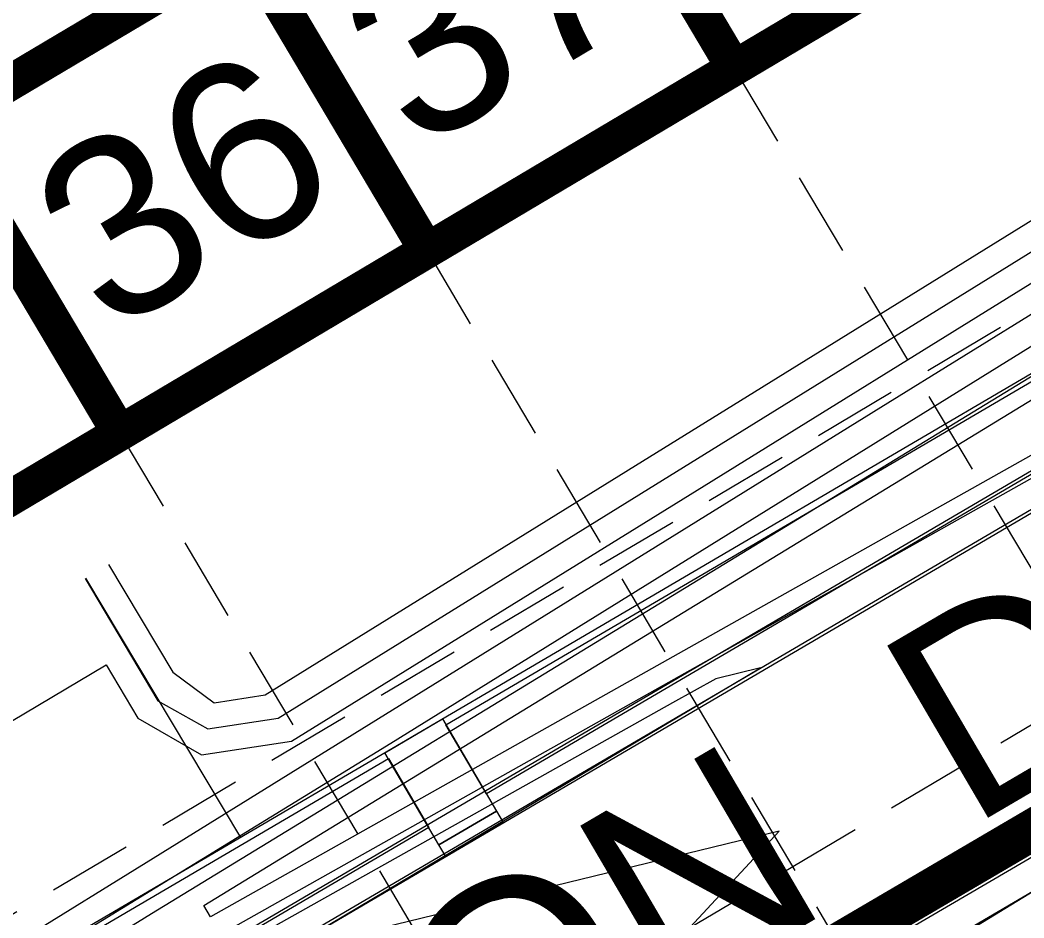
# Model space of a CAD drawing. Header units: inches. Extents: x 2527773 to 2531821, y 6906669 to 6910268.
# Drawn here: x 2529446.7 to 2529597.2, y 6909380.2 to 6909514.7 of the extents above; entities that cross this region are included whole.
import ezdxf
from ezdxf.enums import TextEntityAlignment as Align

# ---------------------------------------------------------------- set-up
doc = ezdxf.new("R2010")
doc.units = ezdxf.units.IN
doc.header["$MEASUREMENT"] = 0
doc.linetypes.add('DASHED', pattern=[0.2286, 0.1524, -0.0762])
doc.linetypes.add('HIDDEN', pattern=[0.009525, 0.00635, -0.003175])
for name, color, linetype, lineweight in [('50-Stm Txt', 253, 'Continuous', 13), ('CE-SITE-25128 - a-paving', 251, 'Continuous', 0), ('CE-xutil-25128 - 34-St_ Structs', 253, 'Continuous', 13), ('CE-xutil-25128 - 57-Hatch2', 253, 'Continuous', 13), ('Level 13', 7, 'Continuous', 0), ('ROAD-NAME', 7, 'Continuous', 30)]:
    doc.layers.add(name, color=color, linetype=linetype, lineweight=lineweight)
for name, color, linetype in [('BASE', 7, 'Continuous'), ('GRID', 254, 'HIDDEN'), ('LIMITS OF DISTURBANCE', 1, 'HIDDEN')]:
    doc.layers.add(name, color=color, linetype=linetype)
doc.styles.get("Standard").update_dxf_attribs({"font": 'ARIAL.TTF'})

msp = doc.modelspace()

# ---------------------------------------------------------------- hatches: boundary and pattern name
at = {"layer": 'CE-xutil-25128 - 34-St_ Structs', "linetype": 'Continuous'}
h = msp.add_hatch(dxfattribs=at)
h.set_pattern_fill('GRAVEL', color=256, style=0)
h.set_pattern_definition([(129.96, (2527079.4, 6910047.1), (150361.5, -182959.5), [1683.7, -334309.2]), (80.494, (2525998, 6911337.7), (-7020.9, -26916.6), [1541.3, -305670.6]), (28.105, (2526252.5, 6912857.8), (-328138.95, -173140.3), [1582, -408417.7]), (-20.42, (2527648, 6913603), (231435.2, -89115), [1564.3, -273661]), (-64.46, (2529114, 6913057.2), (19474.3, -33827.5), [1237, -253531.7]), (250.27, (2529647.1, 6911941), (-7020.9, -26916.6), [1533, -305679]), (213.56, (2529129.6, 6910498), (-308664.7, -206967.8), [985.1, -409629.8]), (175.85, (2528308.6, 6909953.5), (-139496.4, 7638), [1232.5, -305060]), (96.87, (2526434, 6915985), (5432.5, -87660.8), [1948.6, -147530.3]), (70.267, (2526200.8, 6917919.7), (-7020.87, -26916.6), [1667.5, -305544.4]), (30.83, (2526764, 6919490), (-7020, -26917), [1086, -37947]), (-14.62, (2527696, 6920046), (19474, -33828), [1332, -26050]), (-52.933, (2528984.4, 6919709.6), (84917.87, -108393.53), [1952, -312127.5]), (-78.41, (2530161, 6918152), (19474, -33828), [2072, -59936]), (-99.506, (2530577, 6916122.6), (-7020.9, -26916.6), [1741.5, -305470.3]), (216.02, (2530289.4, 6914405), (-141084.8, -106939.4), [1278.3, -214593]), (170.66, (2529255.5, 6913653.2), (-271972, 42192.6), [1394, -301085.5]), (131.27, (2527880, 6913879.5), (45969, -40738.5), [1499, -97712.4]), (114.228, (2526891.1, 6915006.3), (90350.4, -196054.3), [1166.4, -391719.5]), (129.963, (2518510.5, 6916246), (150361.5, -182959.53), [1683.1, -334309.8]), (80.494, (2517429.4, 6917536.2), (-7020.87, -26916.6), [1541, -305671]), (28.105, (2517683.9, 6919056), (-328138.95, -173140.29), [1582, -408417.6]), (-19.896, (2519079.3, 6919801.2), (257930.3, -96025.84), [1564.4, -300915]), (-65.258, (2520550.4, 6919268.8), (70876.1, -162226.8), [1246.6, -214624.8]), (250.267, (2521072.1, 6918136.6), (-7020.87, -26916.6), [1527.8, -305684]), (213.557, (2520556.3, 6916698.5), (-308664.7, -206967.82), [982.3, -409632.6]), (175.846, (2519737.7, 6916155.5), (-139496.44, 7638), [1229.8, -305062.9]), (129.963, (2515367.5, 6937838.6), (150361.48, -182959.53), [1682.7, -334310.2]), (80.494, (2514286.7, 6939128.3), (-7020.87, -26916.61), [1541.2, -305670.7]), (28.105, (2514541.3, 6940648.3), (-328138.95, -173140.29), [1581.3, -408418.3]), (-19.896, (2515936, 6941393.3), (257930.3, -96025.84), [1564, -300915.5]), (-65.258, (2517406.7, 6940861), (70876.14, -162226.76), [1247.3, -214624]), (250.267, (2517928.7, 6939728.2), (-7020.87, -26916.61), [1526.9, -305685]), (213.557, (2517413.2, 6938291), (-308664.7, -206967.82), [982.1, -409632.8]), (175.846, (2516594.7, 6937748.1), (-139496.44, 7638), [1229.7, -305063]), (129.963, (2528611.5, 6936140.8), (150361.48, -182959.53), [1009.8, -334983.1]), (80.494, (2527963, 6936914.8), (-7020.87, -26916.61), [925, -306287]), (28.105, (2528115.7, 6937827), (-328138.95, -173140.29), [949.7, -409049.9]), (-20.42, (2528953.4, 6938274.4), (231435.18, -89114.92), [937.8, -274287.5]), (-64.464, (2529832.3, 6937947.2), (19474.25, -33827.54), [742, -254026.6]), (250.267, (2530152.2, 6937277.6), (-7020.87, -26916.61), [919.6, -306292.3]), (213.557, (2529841.7, 6936412), (-308664.7, -206967.82), [591.4, -410023.5]), (175.846, (2529349, 6936085), (-139496.44, 7638), [738.7, -305554]), (129.963, (2530166.2, 6919858.7), (150361.5, -182959.53), [1683.1, -334309.8]), (80.494, (2529085, 6921148.7), (-7020.87, -26916.6), [1541.6, -305670.2]), (28.105, (2529339.7, 6922669.2), (-328138.95, -173140.29), [1581.6, -408418]), (-19.896, (2530734.8, 6923414.3), (257930.3, -96025.84), [1564.8, -300914.6]), (-65.258, (2532206.2, 6922881.7), (70876.1, -162226.8), [1247, -214624.5]), (250.267, (2532728, 6921749.3), (-7020.87, -26916.6), [1528, -305683.9]), (213.557, (2532212.2, 6920311), (-308664.7, -206967.82), [982.4, -409632.5]), (175.846, (2531393.5, 6919768), (-139496.44, 7638), [1229.7, -305063]), (129.963, (2522545.7, 6916300), (150361.5, -182959.53), [1683.7, -334309.2]), (80.494, (2521464.2, 6917590.5), (-7020.87, -26916.6), [1541.3, -305670.6]), (28.105, (2521718.7, 6919110.6), (-328138.95, -173140.3), [1582, -408417.7]), (-20.42, (2523114, 6919855.8), (231435.2, -89114.9), [1564.3, -273661]), (-64.464, (2524580.2, 6919310), (19474.25, -33827.5), [1237, -253531.7]), (250.267, (2525113.4, 6918193.8), (-7020.87, -26916.6), [1533, -305679]), (213.557, (2524595.8, 6916750.9), (-308664.7, -206967.82), [985.1, -409629.8]), (175.846, (2523774.9, 6916206.3), (-139496.44, 7638), [1232.6, -305060]), (129.963, (2518193.8, 6920119.7), (150361.48, -182959.53), [1683.7, -334309.2]), (80.494, (2517112.4, 6921410.2), (-7020.87, -26916.6), [1540.6, -305671.3]), (28.105, (2517366.8, 6922929.6), (-328138.95, -173140.29), [1582.3, -408417.2]), (-19.896, (2518762.5, 6923675), (257930.3, -96025.84), [1564, -300915.5]), (-65.258, (2520233, 6923142.8), (70876.1, -162226.76), [1246.8, -214624.6]), (250.267, (2520755, 6922010.4), (-7020.87, -26916.6), [1528, -305684]), (213.557, (2520239, 6920572.2), (-308664.7, -206967.82), [982.3, -409632.5]), (175.846, (2519420.4, 6920029.2), (-139496.44, 7638), [1229.8, -305062.8]), (129.963, (2531371.7, 6924706), (150361.48, -182959.53), [1683.1, -334309.8]), (80.494, (2530290.7, 6925996), (-7020.87, -26916.6), [1541.6, -305670.2]), (28.105, (2530545.3, 6927516.5), (-328138.95, -173140.29), [1581.6, -408418]), (-19.896, (2531940.4, 6928261.6), (257930.3, -96025.84), [1564.8, -300914.6]), (-65.258, (2533411.8, 6927729), (70876.14, -162226.76), [1247, -214624.5]), (250.267, (2533933.7, 6926596.6), (-7020.87, -26916.6), [1528, -305683.9]), (213.557, (2533417.7, 6925158.3), (-308664.7, -206967.82), [982.4, -409632.5]), (175.846, (2532599, 6924615.3), (-139496.44, 7638), [1229.7, -305063]), (40.813, (2525242.7, 6929439.5), (-74052.83, -66928), [1948.5, -335864.3]), (14.373, (2526717.5, 6930713), (-60011.1, -13094.77), [1671.3, -342678.3]), (-25.084, (2528336.5, 6931128), (125454.7, -61471.23), [1098.4, -305194.3]), (-71.345, (2529331, 6930662), (19474.3, -33827.5), [1348, -98468]), (250.267, (2529762.4, 6929385.2), (-7020.87, -26916.6), [1956, -305256]), (226.024, (2529102, 6927544), (-40536.85, -46922.3), [2066.7, -221343.4]), (199.49, (2527667, 6926057), (-60011, -13094.8), [1748, -97464]), (165.38, (2526020, 6925474), (19474, -33828), [1197, -26185]), (112.818, (2524861.2, 6925775.8), (70876.14, -162226.76), [1412.1, -313890]), (75.38, (2524314, 6927077), (19474, -33828), [1485, -26332]), (58.929, (2524688.4, 6928514.5), (-47557.7, -73838.9), [1164.2, -288883]), (96.872, (2521109, 6923005.4), (5432.5, -87660.8), [1948, -147531]), (70.267, (2520876, 6924939.3), (-7020.87, -26916.6), [1668.1, -305543.8]), (30.83, (2521440, 6926510), (-7020, -26917), [1085, -37947]), (-14.62, (2522370, 6927066), (19474, -33828), [1331, -26050]), (-52.933, (2523659.6, 6926729.7), (84917.87, -108393.53), [1952, -312127.6]), (-78.41, (2524836, 6925172), (19474, -33827.5), [2072, -59935]), (-99.506, (2525252.3, 6923142), (-7020.87, -26916.6), [1741, -305471]), (216.02, (2524964.8, 6921425), (-141084.8, -106939.4), [1279, -214592.5]), (170.657, (2523930.3, 6920673), (-271972, 42192.6), [1393.6, -301085.8]), (131.27, (2522555, 6920899), (45969.4, -40738.5), [1499.6, -97712]), (114.228, (2521566, 6922026.3), (90350.39, -196054.3), [1166, -391720]), (7.496, (2531953.5, 6936781), (-86506.2, -6183.8), [1948, -145832]), (-19.896, (2533885, 6937035.2), (257930.3, -96025.84), [1677.4, -300802]), (-57.343, (2535462.4, 6936464.4), (19474.25, -33827.54), [1093.7, -408905.8]), (255.38, (2536053, 6935544), (-33516, -20006), [1365, -26452]), (216.534, (2535708, 6934223), (-174600.77, -126945.06), [1971.6, -390914.3]), (192.31, (2534124, 6933049), (-33516, -20006), [2074.5, -59349]), (165.38, (2532097, 6932607), (19474, -33828), [1755, -25627]), (131.272, (2530399, 6933050), (45969.4, -40738.5), [1198, -98014]), (80.494, (2529609, 6933950.2), (-7020.87, -26916.61), [1406.1, -305805.8]), (42.107, (2529841, 6935337), (-33516, -20005.7), [1503, -98312.7]), (23.695, (2530956.3, 6936344.8), (-160559.04, -73111.84), [1174.6, -312905]), (129.963, (2531342.7, 6928594), (150361.48, -182959.53), [1683.3, -334309.6]), (80.494, (2530261.5, 6929884.2), (-7020.87, -26916.6), [1540.9, -305671]), (28.105, (2530516, 6931403.9), (-328138.95, -173140.29), [1582.1, -408417.5]), (-19.896, (2531911.5, 6932149.2), (257930.3, -96025.84), [1563.8, -300915.6]), (-65.258, (2533382, 6931617), (70876.14, -162226.76), [1247.3, -214624]), (250.267, (2533904, 6930484.2), (-7020.87, -26916.6), [1527.5, -305684.4]), (213.557, (2533388.2, 6929046.4), (-308664.7, -206967.82), [982.6, -409632.3]), (175.846, (2532569.4, 6928503.3), (-139496.44, 7638), [1230, -305062.6]), (7.496, (2521724, 6915664), (-86506.2, -6183.8), [1948, -145832]), (-19.896, (2523655.6, 6915918), (257930.3, -96025.84), [1677.4, -300802]), (-57.343, (2525232.9, 6915347), (19474.25, -33827.54), [1093.7, -408905.8]), (255.38, (2525823, 6914426), (-33516, -20006), [1365, -26452]), (216.534, (2525478.6, 6913105.6), (-174600.8, -126945.06), [1971.6, -390914.3]), (192.31, (2523894, 6911932), (-33516, -20006), [2074, -59349]), (165.38, (2521868, 6911490), (19474, -33828), [1755, -25626]), (131.27, (2520170, 6911933), (45969.4, -40738.5), [1197, -98014.6]), (80.494, (2519380, 6912832.6), (-7020.87, -26916.6), [1406.3, -305805.6]), (42.11, (2519612, 6914219.6), (-33516, -20005.7), [1503, -98313]), (23.695, (2520727.5, 6915227.4), (-160559.04, -73111.84), [1174.6, -312905]), (129.963, (2522511.7, 6928881.6), (150361.48, -182959.53), [1683.3, -334309.6]), (80.494, (2521430.5, 6930171.8), (-7020.87, -26916.6), [1540.8, -305671]), (28.105, (2521685, 6931691.5), (-328138.95, -173140.29), [1581.6, -408418]), (-20.42, (2523080, 6932436.5), (231435.18, -89114.92), [1564.1, -273661.2]), (-64.464, (2524546, 6931890.8), (19474.25, -33827.54), [1237, -253531.8]), (250.267, (2525079.1, 6930774.7), (-7020.87, -26916.6), [1532.2, -305679.7]), (213.557, (2524561.8, 6929332.5), (-308664.7, -206967.82), [985.1, -409629.8]), (175.846, (2523741, 6928788), (-139496.44, 7638), [1232, -305060.7]), (129.963, (2516316.6, 6913252.6), (150361.5, -182959.53), [1682.7, -334310.2]), (80.494, (2515235.8, 6914542.3), (-7020.87, -26916.6), [1541.2, -305670.7]), (28.105, (2515490.3, 6916062.3), (-328138.95, -173140.29), [1581.3, -408418.3]), (-19.896, (2516885.2, 6916807.3), (257930.3, -96025.84), [1564.6, -300914.8]), (-65.258, (2518356.4, 6916274.8), (70876.1, -162226.8), [1246.8, -214624.7]), (250.267, (2518878.2, 6915142.5), (-7020.87, -26916.6), [1528, -305684]), (213.557, (2518362.4, 6913704.2), (-308664.7, -206967.82), [982.3, -409632.6]), (175.846, (2517543.7, 6913161.2), (-139496.44, 7638), [1229.7, -305063]), (129.963, (2511758.2, 6914721.3), (150361.48, -182959.53), [1683.7, -334309.2]), (80.494, (2510676.8, 6916011.9), (-7020.87, -26916.6), [1540.6, -305671.3]), (28.105, (2510931.2, 6917531.3), (-328138.95, -173140.29), [1582.4, -408417.2]), (-19.896, (2512327, 6918276.7), (257930.3, -96025.84), [1564, -300915.5]), (-65.258, (2513797.5, 6917744.5), (70876.14, -162226.76), [1246.8, -214624.6]), (250.267, (2514319.4, 6916612), (-7020.87, -26916.6), [1528, -305684]), (213.557, (2513803.5, 6915174), (-308664.7, -206967.82), [982.4, -409632.5]), (175.846, (2512984.8, 6914631), (-139496.44, 7638), [1229.8, -305062.8]), (7.496, (2517520.6, 6933889), (-86506.2, -6183.8), [1948, -145832.3]), (-19.896, (2519451.8, 6934143.2), (257930.3, -96025.84), [1677.7, -300801.7]), (-57.343, (2521029.4, 6933572.3), (19474.25, -33827.54), [1094.1, -408905.5]), (255.38, (2521620, 6932650), (-33516, -20006), [1365, -26452]), (216.534, (2521275.3, 6931330.2), (-174600.77, -126945.06), [1971.2, -390914.7]), (192.31, (2519691, 6930157), (-33516, -20006), [2075, -59348]), (165.38, (2517664, 6929714), (19474, -33828), [1755, -25627]), (131.272, (2515966, 6930157), (45969.4, -40738.5), [1198, -98014]), (80.494, (2515175.9, 6931057.5), (-7020.87, -26916.61), [1406.1, -305805.8]), (42.107, (2515408, 6932444), (-33516, -20005.7), [1503, -98312.7]), (23.695, (2516523.2, 6933452.2), (-160559.04, -73111.84), [1174.6, -312905]), (129.963, (2509529.7, 6928594.6), (150361.48, -182959.53), [1683.3, -334309.6]), (80.494, (2508448.6, 6929884.7), (-7020.87, -26916.61), [1540.8, -305671]), (28.105, (2508703, 6931404.4), (-328138.95, -173140.29), [1582.1, -408417.5]), (-19.896, (2510098.6, 6932149.7), (257930.3, -96025.84), [1563.7, -300915.7]), (-65.258, (2511569, 6931617.6), (70876.14, -162226.76), [1246.7, -214624.7]), (250.267, (2512090.8, 6930485.3), (-7020.87, -26916.61), [1527.8, -305684]), (213.557, (2511575, 6929047.2), (-308664.7, -206967.82), [981.8, -409633]), (175.846, (2510756.7, 6928504.4), (-139496.44, 7638), [1230.2, -305062.5]), (7.496, (2512611.5, 6923016.6), (-86506.2, -6183.8), [1948, -145832]), (-19.896, (2514543, 6923270.8), (257930.3, -96025.84), [1677.4, -300802]), (-57.343, (2516120.3, 6922700), (19474.25, -33827.54), [1094.3, -408905.3]), (255.38, (2516710, 6921780), (-33516, -20006), [1364, -26453]), (216.534, (2516366.4, 6920458.4), (-174600.77, -126945.06), [1970.8, -390915]), (192.31, (2514783, 6919285), (-33516, -20006), [2075, -59348]), (165.38, (2512756, 6918843), (19474, -33828), [1755, -25626]), (131.272, (2511057, 6919286), (45969.4, -40738.5), [1197, -98015]), (80.494, (2510267.6, 6920185.5), (-7020.87, -26916.6), [1406.2, -305805.7]), (42.107, (2510500, 6921572.4), (-33516, -20005.7), [1503, -98312.7]), (23.695, (2511615, 6922580.2), (-160559.04, -73111.84), [1174.6, -312905]), (7.496, (2519819, 6939220.7), (-86506.2, -6183.84), [1948, -145832.3]), (-19.896, (2521750.3, 6939474.9), (257930.3, -96025.84), [1677.7, -300801.7]), (-57.343, (2523327.8, 6938904), (19474.25, -33827.54), [1093.7, -408906]), (255.38, (2523918, 6937983), (-33516, -20006), [1365, -26453]), (216.534, (2523573.6, 6936662.7), (-174600.77, -126945.06), [1971.5, -390914.3]), (192.31, (2521990, 6935489), (-33516, -20005.7), [2074.4, -59349]), (165.38, (2519963, 6935047), (19474, -33828), [1755, -25627]), (131.272, (2518265, 6935490), (45969.4, -40738.5), [1198, -98014]), (80.494, (2517474.6, 6936390), (-7020.87, -26916.61), [1405.4, -305806.5]), (42.107, (2517707, 6937776), (-33516, -20005.7), [1503.6, -98312]), (23.695, (2518822.1, 6938784.1), (-160559.04, -73111.84), [1174.4, -312905]), (96.872, (2505639, 6918688), (5432.5, -87660.8), [1948, -147531]), (70.267, (2505406.1, 6920622), (-7020.87, -26916.61), [1668, -305543.8]), (33.557, (2505969.3, 6922192.1), (-308664.7, -206967.82), [1084.9, -409530]), (-14.62, (2506873, 6922792), (19474, -33828), [1369, -26012]), (-53.72, (2508198.4, 6922446), (19474.25, -33827.5), [1974, -174447.7]), (-78.414, (2509366, 6920855), (19474, -33827.5), [2072, -59936]), (-99.506, (2509782.4, 6918825.5), (-7020.87, -26916.6), [1741.6, -305470.3]), (216.02, (2509494.8, 6917108), (-141084.8, -106939.4), [1278.8, -214592.6]), (170.657, (2508460.4, 6916355.8), (-271972.02, 42192.62), [1393.6, -301085.8]), (131.272, (2507085, 6916582), (45969.4, -40738.5), [1500, -97711.6]), (114.228, (2506095.8, 6917709.5), (90350.39, -196054.3), [1166.3, -391719.5]), (129.963, (2513215.9, 6932930), (150361.48, -182959.53), [1683.3, -334309.6]), (80.494, (2512134.7, 6934220.2), (-7020.87, -26916.61), [1540.8, -305671]), (28.105, (2512389.2, 6935739.8), (-328138.95, -173140.29), [1581.6, -408418]), (-20.42, (2513784.3, 6936485), (231435.18, -89114.92), [1564.1, -273661.2]), (-64.464, (2515250, 6935939.2), (19474.25, -33827.54), [1237, -253531.8]), (250.267, (2515783.3, 6934823.1), (-7020.87, -26916.61), [1532.2, -305679.7]), (213.557, (2515266, 6933381), (-308664.7, -206967.82), [985.1, -409629.8]), (175.846, (2514445, 6932836.4), (-139496.44, 7638), [1232.6, -305060]), (96.872, (2511693, 6925954), (5432.5, -87660.8), [1948, -147531]), (70.267, (2511459.8, 6927888.1), (-7020.87, -26916.61), [1668.1, -305543.8]), (30.83, (2512023, 6929458), (-7021, -26917), [1085, -37947]), (-14.62, (2512955, 6930015), (19474, -33828), [1331, -26050]), (-52.933, (2514243.3, 6929678.5), (84917.87, -108393.53), [1952, -312127.6]), (-78.414, (2515420, 6928121), (19474, -33827.5), [2072, -59935]), (-99.506, (2515836, 6926091), (-7020.87, -26916.6), [1741, -305471]), (216.02, (2515548.5, 6924374), (-141084.8, -106939.4), [1279, -214592.5]), (170.657, (2514514, 6923621.8), (-271972.02, 42192.62), [1393.6, -301085.8]), (131.272, (2513139, 6923848), (45969.4, -40738.5), [1499.6, -97712]), (114.228, (2512149.8, 6924975.1), (90350.39, -196054.3), [1166.5, -391719.4]), (129.963, (2506916.1, 6924282.4), (150361.48, -182959.53), [1683.7, -334309.2]), (80.494, (2505834.7, 6925573), (-7020.87, -26916.61), [1540.6, -305671.3]), (28.105, (2506089.1, 6927092.4), (-328138.95, -173140.29), [1582.3, -408417.2]), (-19.896, (2507484.9, 6927837.8), (257930.3, -96025.84), [1564, -300915.5]), (-65.258, (2508955.4, 6927305.6), (70876.14, -162226.76), [1246.8, -214624.6]), (250.267, (2509477.3, 6926173.2), (-7020.87, -26916.61), [1528, -305684]), (213.557, (2508961.4, 6924735), (-308664.7, -206967.82), [982.3, -409632.5]), (175.846, (2508142.8, 6924192), (-139496.44, 7638), [1229.8, -305062.8]), (129.963, (2508996.7, 6933089.2), (150361.48, -182959.53), [1683.3, -334309.6]), (80.494, (2507915.6, 6934379.4), (-7020.87, -26916.61), [1540.8, -305671]), (28.105, (2508170, 6935899), (-328138.95, -173140.29), [1581.6, -408418]), (-20.42, (2509565.2, 6936644.2), (231435.18, -89114.92), [1564.1, -273661.2]), (-64.464, (2511031, 6936098.4), (19474.25, -33827.54), [1237, -253531.8]), (250.267, (2511564.2, 6934982.4), (-7020.87, -26916.61), [1532.2, -305679.7]), (213.557, (2511046.9, 6933540.2), (-308664.7, -206967.82), [985.6, -409629.2]), (175.846, (2510225.5, 6932995.3), (-139496.44, 7638), [1232.2, -305060.4]), (129.963, (2503979.9, 6916528.5), (150361.48, -182959.53), [1010.4, -334982.6]), (80.494, (2503331, 6917303), (-7020.87, -26916.61), [924.5, -306287.3]), (28.105, (2503483.6, 6918214.7), (-328138.95, -173140.29), [949, -409050.6]), (-19.896, (2504320.7, 6918661.8), (257930.3, -96025.84), [938.7, -301540.7]), (-65.258, (2505203.4, 6918342.3), (70876.14, -162226.76), [748.3, -215123.2]), (250.267, (2505516.6, 6917662.8), (-7020.87, -26916.61), [916.7, -306295.2]), (213.557, (2505207.1, 6916799.9), (-308664.7, -206967.82), [589.5, -410025.4]), (175.846, (2504715.9, 6916474), (-139496.44, 7638), [737.9, -305554.8]), (129.963, (2509535.5, 6922597), (150361.48, -182959.53), [1009.8, -334983.1]), (80.494, (2508887, 6923371), (-7020.87, -26916.61), [925, -306287]), (28.105, (2509039.7, 6924283.2), (-328138.95, -173140.29), [949.7, -409049.9]), (-20.42, (2509877.4, 6924730.5), (231435.18, -89114.92), [937.8, -274287.5]), (-64.464, (2510756.3, 6924403.3), (19474.25, -33827.54), [742, -254026.6]), (250.267, (2511076.2, 6923733.7), (-7020.87, -26916.6), [919.6, -306292.3]), (213.557, (2510765.7, 6922868.1), (-308664.7, -206967.82), [591.4, -410023.5]), (175.846, (2510273, 6922541.2), (-139496.44, 7638), [738.7, -305554]), (129.963, (2515378.4, 6917104.5), (150361.48, -182959.53), [1009.8, -334983.1]), (80.494, (2514729.9, 6917878.4), (-7020.87, -26916.6), [925, -306287]), (28.105, (2514882.6, 6918790.6), (-328138.95, -173140.29), [949.7, -409049.9]), (-20.42, (2515720.3, 6919238), (231435.18, -89114.9), [937.8, -274287.5]), (-64.464, (2516599.2, 6918910.8), (19474.25, -33827.54), [742, -254026.6]), (250.267, (2516919, 6918241.2), (-7020.87, -26916.6), [919.6, -306292.3]), (213.557, (2516608.6, 6917375.6), (-308664.7, -206967.82), [591.4, -410023.5]), (175.846, (2516115.8, 6917048.7), (-139496.44, 7638), [738.7, -305554]), (129.963, (2526678.7, 6921150.7), (150361.5, -182959.53), [1683.3, -334309.6]), (80.494, (2525597.6, 6922441), (-7020.87, -26916.6), [1540.8, -305671]), (28.105, (2525852, 6923960.6), (-328138.95, -173140.29), [1581.6, -408418]), (-20.42, (2527247, 6924705.6), (231435.2, -89114.9), [1564.1, -273661.2]), (-64.464, (2528713, 6924160), (19474.25, -33827.54), [1237, -253531.8]), (250.267, (2529246.2, 6923043.8), (-7020.87, -26916.6), [1532.2, -305679.7]), (213.557, (2528728.9, 6921601.6), (-308664.7, -206967.82), [985.1, -409629.8]), (175.846, (2527908, 6921057), (-139496.44, 7638), [1232.6, -305060]), (129.963, (2528508.3, 6924351), (150361.48, -182959.53), [1010.4, -334982.6]), (80.494, (2527859.4, 6925125.3), (-7020.87, -26916.6), [924.5, -306287.3]), (28.105, (2528012, 6926037.2), (-328138.95, -173140.29), [949, -409050.6]), (-19.896, (2528849.2, 6926484.3), (257930.3, -96025.84), [938.7, -301540.7]), (-65.258, (2529732, 6926164.8), (70876.1, -162226.76), [748.3, -215123]), (250.267, (2530045, 6925485.2), (-7020.87, -26916.6), [916.7, -306295.2]), (213.557, (2529735.5, 6924622.3), (-308664.7, -206967.82), [589.5, -410025.4]), (175.846, (2529244.3, 6924296.5), (-139496.44, 7638), [737.9, -305554.8]), (96.872, (2523880.4, 6934103), (5432.5, -87660.8), [1948, -147531]), (70.267, (2523647.4, 6936037), (-7020.87, -26916.61), [1668, -305543.8]), (33.557, (2524210.6, 6937607.2), (-308664.7, -206967.82), [1084.9, -409530]), (-14.62, (2525115, 6938207), (19474, -33828), [1369, -26012]), (-53.72, (2526439.6, 6937861.3), (19474.25, -33827.54), [1974, -174447.7]), (-78.414, (2527608, 6936270), (19474, -33827.5), [2072, -59936]), (-99.506, (2528023.6, 6934240.6), (-7020.87, -26916.61), [1741.6, -305470.3]), (216.02, (2527736, 6932523), (-141084.8, -106939.37), [1278.8, -214592.6]), (170.657, (2526701.7, 6931771), (-271972.02, 42192.62), [1393.6, -301085.8]), (131.272, (2525326.6, 6931997), (45969.4, -40738.5), [1500, -97711.6]), (114.228, (2524337, 6933124.6), (90350.39, -196054.3), [1166.3, -391719.5]), (40.813, (2516923, 6927971.8), (-74052.83, -66928), [1948.5, -335864.3]), (14.373, (2518397.7, 6929245.3), (-60011.1, -13094.77), [1671.3, -342678.3]), (-25.084, (2520016.7, 6929660.2), (125454.7, -61471.23), [1098.4, -305194.3]), (-71.345, (2521011.5, 6929194.6), (19474.3, -33827.5), [1348, -98468]), (250.267, (2521442.6, 6927917.6), (-7020.87, -26916.6), [1956, -305256]), (226.024, (2520782.2, 6926076.5), (-40536.85, -46922.3), [2066.7, -221343.4]), (199.49, (2519347, 6924589), (-60011, -13094.8), [1748, -97464]), (165.38, (2517700, 6924006), (19474, -33828), [1197, -26185]), (112.818, (2516541.5, 6924308.1), (70876.14, -162226.76), [1412.1, -313890]), (75.38, (2515994, 6925610), (19474, -33828), [1485, -26332]), (58.929, (2516368.7, 6927046.9), (-47557.7, -73838.92), [1164.2, -288883])])
h.paths.add_polyline_path([(2529501.41, 6909404.91), (2529510.04, 6909409.97), (2529518.13, 6909396.16), (2529509.5, 6909391.11)])

# ---------------------------------------------------------------- linework, layer by layer
at = {"color": 35, "lineweight": 0}
for p, q in [((2529575.74, 6909456.68), (2529783.63, 6909585.4)), ((2529546.17, 6909447.71), (2529664.67, 6909521.06)), ((2529548.18, 6909444.25), (2529638.72, 6909500.29)), ((2529502.3, 6909406.37), (2529653.15, 6909499.83)), ((2529544.18, 6909451.18), (2529604.91, 6909488.77)), ((2529615.02, 6909471.51), (2529552.17, 6909433.13)), ((2529528.92, 6909415.41), (2529602.29, 6909460.22)), ((2529466.65, 6909389.14), (2529575.74, 6909456.68)), ((2529612.03, 6909457.21), (2529475.28, 6909380.33)), ((2529483.45, 6909413.59), (2529544.18, 6909451.18)), ((2529485.4, 6909410.1), (2529546.17, 6909447.71)), ((2529518.25, 6909401.04), (2529600.45, 6909447.26)), ((2529487.42, 6909406.64), (2529548.18, 6909444.25)), ((2529459.95, 6909433.1), (2529469.61, 6909416.96)), ((2529552.17, 6909433.13), (2529466.43, 6909380.77)), ((2529456.47, 6909431.03), (2529467.35, 6909412.71)), ((2529661.62, 6909422.65), (2529569.03, 6909366.11)), ((2529193.11, 6909259.77), (2529459.62, 6909418.08)), ((2529459.62, 6909418.08), (2529464.35, 6909410.11)), ((2529486.1, 6909375.07), (2529557.71, 6909417.63)), ((2529557.71, 6909417.63), (2529550.97, 6909416)), ((2529469.61, 6909416.96), (2529475.82, 6909412.38)), ((2529550.97, 6909416), (2529544.52, 6909412.4)), ((2529474.28, 6909382.05), (2529528.92, 6909415.41)), ((2529475.82, 6909412.38), (2529483.45, 6909413.59)), ((2529544.52, 6909412.4), (2529212.69, 6909226.37)), ((2529467.35, 6909412.71), (2529474.88, 6909408.49)), ((2529464.35, 6909410.11), (2529473.93, 6909404.6)), ((2529474.88, 6909408.49), (2529485.4, 6909410.1)), ((2529437.07, 6909366.36), (2529502.3, 6909406.37)), ((2529473.93, 6909404.6), (2529487.42, 6909406.64)), ((2529405.29, 6909337.52), (2529518.25, 6909401.04)), ((2529560.47, 6909393.15), (2529486.1, 6909375.07)), ((2529508.35, 6909337.11), (2529560.47, 6909393.15)), ((2529324.63, 6909301.2), (2529466.65, 6909389.14)), ((2529475.28, 6909380.33), (2529474.28, 6909382.05)), ((2529466.43, 6909380.77), (2529330.5, 6909297.76))]:
    msp.add_line(p, q, dxfattribs=at)
at = {"layer": '50-Stm Txt', "linetype": 'Continuous', "lineweight": 0, "ltscale": 200}
msp.add_line((2528996.21, 6909094.24), (2530436.74, 6909938.75), dxfattribs=at)
at = {"layer": 'BASE', "const_width": 5.36}
for points in [[(2528870.47, 6906672.72), (2531817.24, 6908422.65), (2530723.54, 6910264.38), (2527776.77, 6908514.46)], [(2528889.08, 6906746.04), (2531744.04, 6908441.33), (2530704.89, 6910191.06), (2527850.59, 6908496.12)]]:
    msp.add_lwpolyline(points, close=True, dxfattribs=at)
for points in [[(2529553.76, 6909507.43), (2529526.41, 6909553.47)], [(2529507.71, 6909480.09), (2529480.37, 6909526.13)], [(2529461.67, 6909452.75), (2529434.33, 6909498.79)]]:
    msp.add_lwpolyline(points, dxfattribs=at)
at = {"layer": 'CE-SITE-25128 - a-paving', "lineweight": 0, "ltscale": 0.273403}
for p, q in [((2528248.91, 6908650.35), (2530297.74, 6909851.47)), ((2528249.16, 6908649.92), (2530297.99, 6909851.04)), ((2530321.07, 6909813.5), (2528271.64, 6908612.09)), ((2530321.32, 6909813.07), (2528271.9, 6908611.66))]:
    msp.add_line(p, q, dxfattribs=at)
at = {"layer": 'CE-xutil-25128 - 34-St_ Structs', "linetype": 'Continuous', "lineweight": 0, "flags": 128}
for points in [[(2529501.41, 6909404.91), (2529510.04, 6909409.97), (2529518.13, 6909396.16), (2529509.5, 6909391.11)], [(2529509.5, 6909391.11), (2529518.13, 6909396.16), (2529519.14, 6909394.44), (2529510.51, 6909389.38)]]:
    msp.add_lwpolyline(points, close=True, dxfattribs=at)
at = {"layer": 'CE-xutil-25128 - 57-Hatch2', "linetype": 'Continuous', "lineweight": 0, "flags": 128}
for points in [[(2529760.72, 6909555.77), (2529766.79, 6909545.42), (2529516.61, 6909398.75), (2529510.54, 6909409.1)], [(2529794.1, 6909498.83), (2529800.17, 6909488.48), (2529549.99, 6909341.81), (2529543.92, 6909352.17)], [(2529501.92, 6909404.05), (2529507.99, 6909393.69), (2529257.81, 6909247.03), (2529251.74, 6909257.38)]]:
    msp.add_lwpolyline(points, close=True, dxfattribs=at)
at = {"layer": 'GRID', "color": 252, "linetype": 'HIDDEN', "lineweight": 0, "ltscale": 2000}
for p, q in [((2527879.28, 6908450.57), (2530733.97, 6910145.81)), ((2527906.62, 6908404.53), (2530761.31, 6910099.76)), ((2529553.76, 6909507.43), (2530510.87, 6907895.71)), ((2529507.71, 6909480.09), (2530464.82, 6907868.37)), ((2529461.67, 6909452.75), (2530418.78, 6907841.03))]:
    msp.add_line(p, q, dxfattribs=at)
at = {"layer": 'Level 13', "color": 7, "linetype": 'Continuous', "lineweight": 0}
for p, q in [((2530282.08, 6909862.57), (2528239.97, 6908665.39)), ((2529456.51, 6909431.06), (2529479.75, 6909392.21))]:
    msp.add_line(p, q, dxfattribs=at)
at = {"layer": 'LIMITS OF DISTURBANCE', "linetype": 'DASHED', "lineweight": 0, "ltscale": 200, "const_width": 6}
msp.add_lwpolyline([(2528332.36, 6908651.37), (2528888.03, 6907674.77), (2529627.31, 6908111.38), (2529767.82, 6907853.31), (2529803.13, 6907790.91), (2529843.97, 6907738.74), (2529892.79, 6907769.68), (2529843.96, 6907815.74), (2529662.39, 6908147.63), (2529567.23, 6908242.62), (2530796.16, 6908963.31), (2530836.37, 6908955.22), (2530841.61, 6908987.33), (2530829.91, 6909020.6), (2530361.77, 6909809.42, 0.353669), (2530319.01, 6909816.02), (2528338.87, 6908654.84)], format="xyb", close=True, dxfattribs=at)

# ---------------------------------------------------------------- texts
at = {"layer": 'BASE'}
for s, p in [('37', (2529517.06, 6909516.78)), ('36', (2529471.02, 6909489.44))]:
    msp.add_text(s, height=26.775, rotation=30.7037, dxfattribs=at).set_placement(p, align=Align.MIDDLE_CENTER)
at = {"layer": 'ROAD-NAME', "lineweight": 0}
msp.add_text('DISTRIBUTION  DRIVE', height=29.88, rotation=30.3815, dxfattribs=at).set_placement((2529299.68, 6909258.55), align=Align.TOP_LEFT)

doc.saveas('drawing.dxf')
